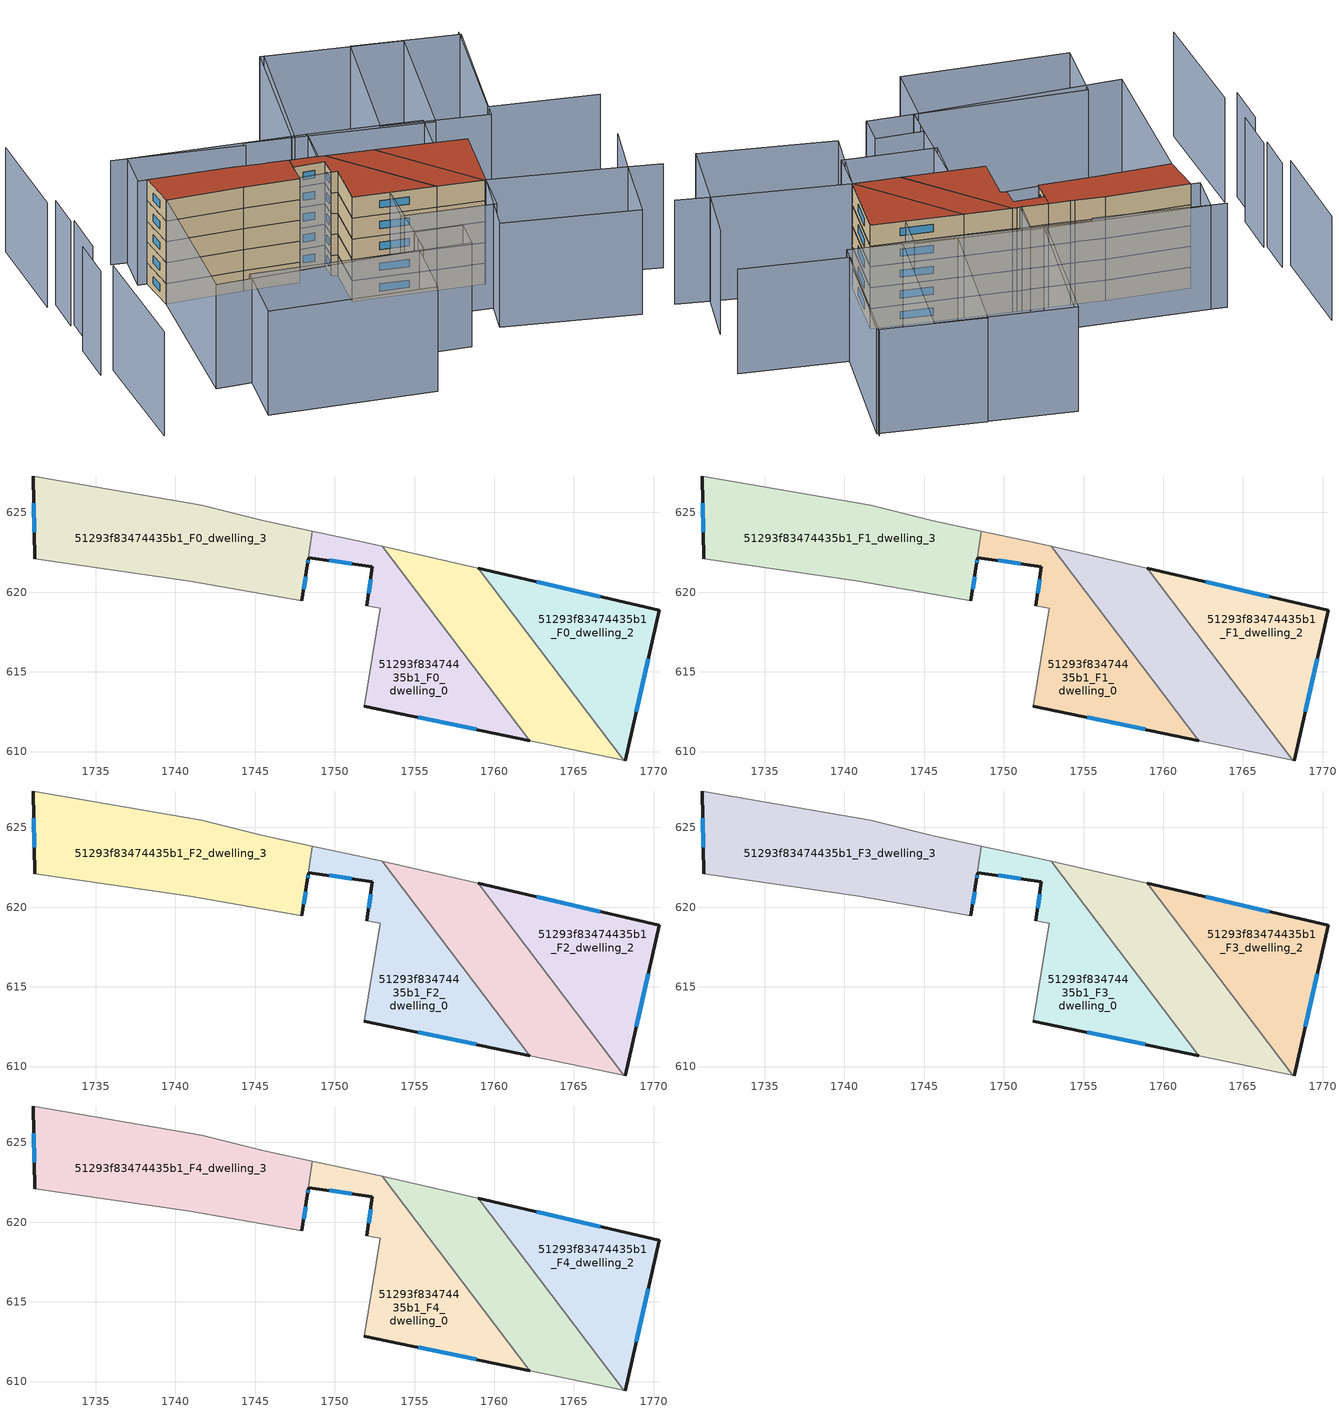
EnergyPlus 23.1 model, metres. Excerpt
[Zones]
51293f83474435b1_F0_dwelling_0
 floor ground (EU_floor_Construction): 1752.99,622.87 1762.23,610.69 1751.86,612.85 1752.85,618.98 1752.01,619.15 1752.36,621.6 1748.36,622.17 1748.28,621.68 1748.59,623.83 1751.84,623.13 1752.55,622.97 z0
 wall outside (EU_wall_Construction): 1752.36,621.6 1752.01,619.15 / 1748.28,621.68 1748.36,622.17 1752.35,621.6 / 1751.86,612.85 1762.23,610.69 z0:3
 wall adiabatic (EU_wall_Construction): 1752.01,619.15 1752.85,618.98 1751.86,612.85 / 1752.99,622.87 1752.55,622.97 1751.84,623.13 1748.59,623.83 z0:3
 wall to 51293f83474435b1_F0_dwelling_1 (EU_wall_Construction): 1762.23,610.69 1752.99,622.87 z0:3
 wall to 51293f83474435b1_F0_dwelling_3 (EU_wall_Construction): 1748.59,623.83 1748.28,621.68 z0:3
 window (EU_Window_Construction): 1752.25,620.81 1752.12,619.95 / 1749.65,621.99 1751.06,621.79 / 1748.31,621.84 1748.33,622.01 / 1755.22,612.15 1758.87,611.39 z0.97:2.03
51293f83474435b1_F0_dwelling_1
 floor ground (EU_floor_Construction): 1758.99,621.49 1768.12,609.46 1762.23,610.69 1752.99,622.87 z0
 wall adiabatic (EU_wall_Construction): 1758.99,621.49 1752.99,622.87 / 1762.23,610.69 1768.12,609.46 z0:3
 wall to 51293f83474435b1_F0_dwelling_2 (EU_wall_Construction): 1768.12,609.46 1758.99,621.49 z0:3
51293f83474435b1_F0_dwelling_2
 floor ground (EU_floor_Construction): 1770.34,618.87 1768.23,609.43 1768.12,609.46 1758.99,621.49 z0
 wall outside (EU_wall_Construction): 1768.23,609.43 1770.34,618.87 1758.99,621.49 z0:3
 wall adiabatic (EU_wall_Construction): 1768.12,609.46 1768.23,609.43 z0:3
 window (EU_Window_Construction): 1766.66,619.72 1762.67,620.64 / 1768.91,612.49 1769.65,615.81 z0.97:2.03
51293f83474435b1_F0_dwelling_3
 floor ground (EU_floor_Construction): 1748.59,623.83 1748.28,621.68 1747.92,619.47 1740.92,620.67 1731.16,622.08 1731.06,627.26 1741.66,625.44 1745.41,624.52 1745.99,624.39 z0
 wall outside (EU_wall_Construction): 1731.06,627.26 1731.16,622.08 / 1747.92,619.47 1748.28,621.68 z0:3
 wall adiabatic (EU_wall_Construction): 1731.16,622.08 1740.92,620.67 1747.92,619.47 / 1748.59,623.83 1745.99,624.39 1745.41,624.52 1741.66,625.44 1731.06,627.26 z0:3
 window (EU_Window_Construction): 1731.09,625.58 1731.13,623.76 / 1748.04,620.19 1748.16,620.97 z0.97:2.03
51293f83474435b1_F1_dwelling_0
 floor to 51293f83474435b1_F0_dwelling_0 (EU_floor_Construction): 1752.99,622.87 1762.23,610.69 1751.86,612.85 1752.85,618.98 1752.01,619.15 1752.35,621.6 1748.36,622.17 1748.28,621.68 1748.59,623.83 1751.84,623.13 1752.55,622.97 z3
 wall outside (EU_wall_Construction): 1752.36,621.6 1752.01,619.15 / 1748.28,621.68 1748.36,622.17 1752.35,621.6 / 1751.86,612.85 1762.23,610.69 z3:6
 wall adiabatic (EU_wall_Construction): 1752.01,619.15 1752.85,618.98 1751.86,612.85 / 1752.99,622.87 1752.55,622.97 1751.84,623.13 1748.59,623.83 z3:6
 wall to 51293f83474435b1_F1_dwelling_1 (EU_wall_Construction): 1762.23,610.69 1752.99,622.87 z3:6
 wall to 51293f83474435b1_F1_dwelling_3 (EU_wall_Construction): 1748.59,623.83 1748.28,621.68 z3:6
 window (EU_Window_Construction): 1752.25,620.81 1752.12,619.95 / 1749.65,621.99 1751.06,621.79 / 1748.31,621.84 1748.33,622.01 / 1755.22,612.15 1758.87,611.39 z3.97:5.03
51293f83474435b1_F1_dwelling_1
 floor to 51293f83474435b1_F0_dwelling_1 (EU_floor_Construction): 1758.99,621.49 1768.12,609.46 1762.23,610.69 1752.99,622.87 z3
 wall adiabatic (EU_wall_Construction): 1758.99,621.49 1752.99,622.87 / 1762.23,610.69 1768.12,609.46 z3:6
 wall to 51293f83474435b1_F1_dwelling_2 (EU_wall_Construction): 1768.12,609.46 1758.99,621.49 z3:6
51293f83474435b1_F1_dwelling_2
 floor to 51293f83474435b1_F0_dwelling_2 (EU_floor_Construction): 1770.34,618.87 1768.23,609.43 1768.12,609.46 1758.99,621.49 z3
 wall outside (EU_wall_Construction): 1768.23,609.43 1770.34,618.87 1758.99,621.49 z3:6
 wall adiabatic (EU_wall_Construction): 1768.12,609.46 1768.23,609.43 z3:6
 window (EU_Window_Construction): 1766.66,619.72 1762.67,620.64 / 1768.91,612.49 1769.65,615.81 z3.97:5.03
51293f83474435b1_F1_dwelling_3
 floor to 51293f83474435b1_F0_dwelling_3 (EU_floor_Construction): 1748.59,623.83 1748.28,621.68 1747.92,619.47 1740.92,620.67 1731.16,622.08 1731.06,627.26 1741.66,625.44 1745.41,624.52 1745.99,624.39 z3
 wall outside (EU_wall_Construction): 1731.06,627.26 1731.16,622.08 / 1747.92,619.47 1748.28,621.68 z3:6
 wall adiabatic (EU_wall_Construction): 1731.16,622.08 1740.92,620.67 1747.92,619.47 / 1748.59,623.83 1745.99,624.39 1745.41,624.52 1741.66,625.44 1731.06,627.26 z3:6
 window (EU_Window_Construction): 1731.09,625.58 1731.13,623.76 / 1748.04,620.19 1748.16,620.97 z3.97:5.03
51293f83474435b1_F2_dwelling_0
 floor to 51293f83474435b1_F1_dwelling_0 (EU_floor_Construction): 1752.99,622.87 1762.23,610.69 1751.86,612.85 1752.85,618.98 1752.01,619.15 1752.35,621.6 1748.36,622.17 1748.28,621.68 1748.59,623.83 1751.84,623.13 1752.55,622.97 z6
 wall outside (EU_wall_Construction): 1752.36,621.6 1752.01,619.15 / 1748.28,621.68 1748.36,622.17 1752.35,621.6 / 1751.86,612.85 1762.23,610.69 z6:9
 wall adiabatic (EU_wall_Construction): 1752.01,619.15 1752.85,618.98 1751.86,612.85 / 1752.99,622.87 1752.55,622.97 1751.84,623.13 1748.59,623.83 z6:9
 wall to 51293f83474435b1_F2_dwelling_1 (EU_wall_Construction): 1762.23,610.69 1752.99,622.87 z6:9
 wall to 51293f83474435b1_F2_dwelling_3 (EU_wall_Construction): 1748.59,623.83 1748.28,621.68 z6:9
 window (EU_Window_Construction): 1752.25,620.81 1752.12,619.95 / 1749.65,621.99 1751.06,621.79 / 1748.31,621.84 1748.33,622.01 / 1755.22,612.15 1758.87,611.39 z6.97:8.03
51293f83474435b1_F2_dwelling_1
 floor to 51293f83474435b1_F1_dwelling_1 (EU_floor_Construction): 1758.99,621.49 1768.12,609.46 1762.23,610.69 1752.99,622.87 z6
 wall adiabatic (EU_wall_Construction): 1758.99,621.49 1752.99,622.87 / 1762.23,610.69 1768.12,609.46 z6:9
 wall to 51293f83474435b1_F2_dwelling_2 (EU_wall_Construction): 1768.12,609.46 1758.99,621.49 z6:9
51293f83474435b1_F2_dwelling_2
 floor to 51293f83474435b1_F1_dwelling_2 (EU_floor_Construction): 1770.34,618.87 1768.23,609.43 1768.12,609.46 1758.99,621.49 z6
 wall outside (EU_wall_Construction): 1768.23,609.43 1770.34,618.87 1758.99,621.49 z6:9
 wall adiabatic (EU_wall_Construction): 1768.12,609.46 1768.23,609.43 z6:9
 window (EU_Window_Construction): 1766.66,619.72 1762.67,620.64 / 1768.91,612.49 1769.65,615.81 z6.97:8.03
51293f83474435b1_F2_dwelling_3
 floor to 51293f83474435b1_F1_dwelling_3 (EU_floor_Construction): 1748.59,623.83 1748.28,621.68 1747.92,619.47 1740.92,620.67 1731.16,622.08 1731.06,627.26 1741.66,625.44 1745.41,624.52 1745.99,624.39 z6
 wall outside (EU_wall_Construction): 1731.06,627.26 1731.16,622.08 / 1747.92,619.47 1748.28,621.68 z6:9
 wall adiabatic (EU_wall_Construction): 1731.16,622.08 1740.92,620.67 1747.92,619.47 / 1748.59,623.83 1745.99,624.39 1745.41,624.52 1741.66,625.44 1731.06,627.26 z6:9
 window (EU_Window_Construction): 1731.09,625.58 1731.13,623.76 / 1748.04,620.19 1748.16,620.97 z6.97:8.03
51293f83474435b1_F3_dwelling_0
 floor to 51293f83474435b1_F2_dwelling_0 (EU_floor_Construction): 1752.99,622.87 1762.23,610.69 1751.86,612.85 1752.85,618.98 1752.01,619.15 1752.35,621.6 1748.36,622.17 1748.28,621.68 1748.59,623.83 1751.84,623.13 1752.55,622.97 z9
 wall outside (EU_wall_Construction): 1752.36,621.6 1752.01,619.15 / 1748.28,621.68 1748.36,622.17 1752.35,621.6 / 1751.86,612.85 1762.23,610.69 z9:12
 wall adiabatic (EU_wall_Construction): 1752.01,619.15 1752.85,618.98 1751.86,612.85 / 1752.99,622.87 1752.55,622.97 1751.84,623.13 1748.59,623.83 z9:12
 wall to 51293f83474435b1_F3_dwelling_1 (EU_wall_Construction): 1762.23,610.69 1752.99,622.87 z9:12
 wall to 51293f83474435b1_F3_dwelling_3 (EU_wall_Construction): 1748.59,623.83 1748.28,621.68 z9:12
 window (EU_Window_Construction): 1752.25,620.81 1752.12,619.95 / 1749.65,621.99 1751.06,621.79 / 1748.31,621.84 1748.33,622.01 / 1755.22,612.15 1758.87,611.39 z9.97:11.03
51293f83474435b1_F3_dwelling_1
 floor to 51293f83474435b1_F2_dwelling_1 (EU_floor_Construction): 1758.99,621.49 1768.12,609.46 1762.23,610.69 1752.99,622.87 z9
 wall adiabatic (EU_wall_Construction): 1758.99,621.49 1752.99,622.87 / 1762.23,610.69 1768.12,609.46 z9:12
 wall to 51293f83474435b1_F3_dwelling_2 (EU_wall_Construction): 1768.12,609.46 1758.99,621.49 z9:12
51293f83474435b1_F3_dwelling_2
 floor to 51293f83474435b1_F2_dwelling_2 (EU_floor_Construction): 1770.34,618.87 1768.23,609.43 1768.12,609.46 1758.99,621.49 z9
 wall outside (EU_wall_Construction): 1768.23,609.43 1770.34,618.87 1758.99,621.49 z9:12
 wall adiabatic (EU_wall_Construction): 1768.12,609.46 1768.23,609.43 z9:12
 window (EU_Window_Construction): 1766.66,619.72 1762.67,620.64 / 1768.91,612.49 1769.65,615.81 z9.97:11.03
51293f83474435b1_F3_dwelling_3
 floor to 51293f83474435b1_F2_dwelling_3 (EU_floor_Construction): 1748.59,623.83 1748.28,621.68 1747.92,619.47 1740.92,620.67 1731.16,622.08 1731.06,627.26 1741.66,625.44 1745.41,624.52 1745.99,624.39 z9
 wall outside (EU_wall_Construction): 1731.06,627.26 1731.16,622.08 / 1747.92,619.47 1748.28,621.68 z9:12
 wall adiabatic (EU_wall_Construction): 1731.16,622.08 1740.92,620.67 1747.92,619.47 / 1748.59,623.83 1745.99,624.39 1745.41,624.52 1741.66,625.44 1731.06,627.26 z9:12
 window (EU_Window_Construction): 1731.09,625.58 1731.13,623.76 / 1748.04,620.19 1748.16,620.97 z9.97:11.03
51293f83474435b1_F4_dwelling_0
 floor to 51293f83474435b1_F3_dwelling_0 (EU_floor_Construction): 1752.99,622.87 1762.23,610.69 1751.86,612.85 1752.85,618.98 1752.01,619.15 1752.35,621.6 1748.36,622.17 1748.28,621.68 1748.59,623.83 1751.84,623.13 1752.55,622.97 z12
 wall outside (EU_wall_Construction): 1752.36,621.6 1752.01,619.15 / 1748.28,621.68 1748.36,622.17 1752.35,621.6 / 1751.86,612.85 1762.23,610.69 z12:15
 wall adiabatic (EU_wall_Construction): 1752.01,619.15 1752.85,618.98 1751.86,612.85 / 1752.99,622.87 1752.55,622.97 1751.84,623.13 1748.59,623.83 z12:15
 wall to 51293f83474435b1_F4_dwelling_1 (EU_wall_Construction): 1762.23,610.69 1752.99,622.87 z12:15
 wall to 51293f83474435b1_F4_dwelling_3 (EU_wall_Construction): 1748.59,623.83 1748.28,621.68 z12:15
 window (EU_Window_Construction): 1752.25,620.81 1752.12,619.95 / 1749.65,621.99 1751.06,621.79 / 1748.31,621.84 1748.33,622.01 / 1755.22,612.15 1758.87,611.39 z12.97:14.03
 roof outside (EU_roof_Construction): 1762.23,610.69 1752.99,622.87 1752.55,622.97 1751.84,623.13 1748.59,623.83 1748.28,621.68 1748.36,622.17 1752.35,621.6 1752.01,619.15 1752.85,618.98 1751.86,612.85 z15
51293f83474435b1_F4_dwelling_1
 floor to 51293f83474435b1_F3_dwelling_1 (EU_floor_Construction): 1758.99,621.49 1768.12,609.46 1762.23,610.69 1752.99,622.87 z12
 wall adiabatic (EU_wall_Construction): 1758.99,621.49 1752.99,622.87 / 1762.23,610.69 1768.12,609.46 z12:15
 wall to 51293f83474435b1_F4_dwelling_2 (EU_wall_Construction): 1768.12,609.46 1758.99,621.49 z12:15
 roof outside (EU_roof_Construction): 1768.12,609.46 1758.99,621.49 1752.99,622.87 1762.23,610.69 z15
51293f83474435b1_F4_dwelling_2
 floor to 51293f83474435b1_F3_dwelling_2 (EU_floor_Construction): 1770.34,618.87 1768.23,609.43 1768.12,609.46 1758.99,621.49 z12
 wall outside (EU_wall_Construction): 1768.23,609.43 1770.34,618.87 1758.99,621.49 z12:15
 wall adiabatic (EU_wall_Construction): 1768.12,609.46 1768.23,609.43 z12:15
 window (EU_Window_Construction): 1766.66,619.72 1762.67,620.64 / 1768.91,612.49 1769.65,615.81 z12.97:14.03
 roof outside (EU_roof_Construction): 1768.23,609.43 1770.34,618.87 1758.99,621.49 1768.12,609.46 z15
51293f83474435b1_F4_dwelling_3
 floor to 51293f83474435b1_F3_dwelling_3 (EU_floor_Construction): 1748.59,623.83 1748.28,621.68 1747.92,619.47 1740.92,620.67 1731.16,622.08 1731.06,627.26 1741.66,625.44 1745.41,624.52 1745.99,624.39 z12
 wall outside (EU_wall_Construction): 1731.06,627.26 1731.16,622.08 / 1747.92,619.47 1748.28,621.68 z12:15
 wall adiabatic (EU_wall_Construction): 1731.16,622.08 1740.92,620.67 1747.92,619.47 / 1748.59,623.83 1745.99,624.39 1745.41,624.52 1741.66,625.44 1731.06,627.26 z12:15
 window (EU_Window_Construction): 1731.09,625.58 1731.13,623.76 / 1748.04,620.19 1748.16,620.97 z12.97:14.03
 roof outside (EU_roof_Construction): 1747.92,619.47 1748.28,621.68 1748.59,623.83 1745.99,624.39 1745.41,624.52 1741.66,625.44 1731.06,627.26 1731.16,622.08 1740.92,620.67 z15
shading: 1717.47,616.94 1716.98,610.94 / 1719.07,622.71 1718.59,616.5 / 1718.97,627.78 1718.58,622.74 / 1718.75,641.3 1717.81,627.78 / 1745.28,629.16 1728.96,633.14 / 1789.25,620.99 1775.64,624.38 / 1775.64,624.38 1779.84,641.23 / 1756.03,646.51 1751.48,628.22 / 1751.48,628.22 1745.33,629.75 / 1718.9,611.37 1718.01,595.15 / 1789.3,603.45 1785.16,604.66 / 1731.16,622.08 1757.44,618.39 / 1757.44,618.39 1754.62,598.4 / 1754.62,598.4 1728.35,602.09 / 1728.35,602.09 1731.16,622.08 / 1752.16,623.07 1729.93,627.49 / 1729.93,627.49 1730.96,632.67 / 1730.96,632.67 1753.19,628.25 / 1753.19,628.25 1752.16,623.07 / 1767.26,625.01 1766.1,619.84 / 1766.1,619.84 1751.92,623.04 / 1751.92,623.04 1753.09,628.21 / 1753.09,628.21 1767.26,625.01 / 1779.9,640.71 1775.34,622.64 / 1775.34,622.64 1761.97,626.02 / 1761.97,626.02 1766.52,644.09 / 1766.52,644.09 1779.9,640.71 / 1755.56,646.63 1772.95,642.4 / 1772.95,642.4 1768.5,624.08 / 1768.5,624.08 1751.11,628.31 / 1751.11,628.31 1755.56,646.63 / 1733.02,602.46 1754.02,598.5 / 1754.02,598.5 1752.41,589.97 / 1752.41,589.97 1731.42,593.92 / 1731.42,593.92 1733.02,602.46 / 1755.24,602.39 1761.24,601.34 / 1761.24,601.34 1760.53,597.3 / 1760.53,597.3 1754.53,598.36 / 1754.53,598.36 1755.24,602.39 / 1768.23,609.43 1785.16,604.66 / 1785.16,604.66 1782.44,595.03 / 1782.44,595.03 1765.52,599.8 / 1765.52,599.8 1768.23,609.43 / 1785.16,604.66 1787.29,611.98 / 1755.33,606.45 1756.46,611.89 / 1756.46,611.89 1768.25,609.44 / 1768.25,609.44 1767.12,604 / 1767.12,604 1755.33,606.45 z0:15
[Building]
EU S2 Campaign: North Axis=0; Terrain=City; Solar Distribution=FullExterior
[Site:Location]
Bologna: Latitude=44.5; Longitude=11.25; Time Zone=1; Elevation=37
[SizingPeriod:WeatherFileDays]
AnnualSizingPeriod: Begin Month=1; Begin Day of Month=1; End Month=12; End Day of Month=31; Day of Week for Start Day=Monday; Use Weather File Daylight Saving Period=No; Use Weather File Rain and Snow Indicators=No
[MATERIAL]
EU_InternalMass_Material: Roughness=MediumRough; Thickness=0.1; Conductivity=1; Density=1800; Specific Heat=900; Thermal Absorptance=0.9; Solar Absorptance=0.7; Visible Absorptance=0.7
[MATERIAL:NOMASS] Roughness=MediumRough; Thermal Absorptance=0.9; Solar Absorptance=0.7; Visible Absorptance=0.7
Name | Thermal Resistance
EU_wall_NoMass | 0.779417
EU_roof_NoMass | 0.435466
EU_floor_NoMass | 0.588222
[WINDOWMATERIAL:SIMPLEGLAZINGSYSTEM]
EU_Window_SimpleGlazing: UFactor=5.16242; Solar Heat Gain Coefficient=0.85; Visible Transmittance=0.85
[CONSTRUCTION]
EU_wall_Construction: EU_wall_NoMass
EU_roof_Construction: EU_roof_NoMass
EU_floor_Construction: EU_floor_NoMass
EU_Window_Construction: EU_Window_SimpleGlazing
EU_InternalMass_Construction: EU_InternalMass_Material
[ZONE] Type=1; Multiplier=1; Ceiling Height=autocalculate; Floor Area=autocalculate; Part of Total Floor Area=Yes
Name | Volume
51293f83474435b1_F0_dwelling_0 | 181.143
51293f83474435b1_F1_dwelling_0; 51293f83474435b1_F2_dwelling_0; 51293f83474435b1_F3_dwelling_0; 51293f83474435b1_F4_dwelling_0 | 181.162
51293f83474435b1_F0_dwelling_1 | 179.833
51293f83474435b1_F1_dwelling_1; 51293f83474435b1_F2_dwelling_1; 51293f83474435b1_F3_dwelling_1; 51293f83474435b1_F4_dwelling_1 | 179.834
51293f83474435b1_F0_dwelling_2 | 170.688
51293f83474435b1_F1_dwelling_2; 51293f83474435b1_F2_dwelling_2; 51293f83474435b1_F3_dwelling_2; 51293f83474435b1_F4_dwelling_2 | 170.687
51293f83474435b1_F0_dwelling_3 | 251.421
51293f83474435b1_F1_dwelling_3; 51293f83474435b1_F2_dwelling_3; 51293f83474435b1_F3_dwelling_3; 51293f83474435b1_F4_dwelling_3 | 251.42
[INTERNALMASS] Construction=EU_InternalMass_Construction
Name | Zone or ZoneList | Surface Area
51293f83474435b1_F0_dwelling_0_EU_InternalMass | 51293f83474435b1_F0_dwelling_0 | 60.3864
51293f83474435b1_F0_dwelling_1_EU_InternalMass | 51293f83474435b1_F0_dwelling_1 | 59.9445
51293f83474435b1_F0_dwelling_2_EU_InternalMass | 51293f83474435b1_F0_dwelling_2 | 56.8959
51293f83474435b1_F0_dwelling_3_EU_InternalMass | 51293f83474435b1_F0_dwelling_3 | 83.8069
51293f83474435b1_F1_dwelling_0_EU_InternalMass | 51293f83474435b1_F1_dwelling_0 | 60.3864
51293f83474435b1_F1_dwelling_1_EU_InternalMass | 51293f83474435b1_F1_dwelling_1 | 59.9445
51293f83474435b1_F1_dwelling_2_EU_InternalMass | 51293f83474435b1_F1_dwelling_2 | 56.8959
51293f83474435b1_F1_dwelling_3_EU_InternalMass | 51293f83474435b1_F1_dwelling_3 | 83.8069
51293f83474435b1_F2_dwelling_0_EU_InternalMass | 51293f83474435b1_F2_dwelling_0 | 60.3864
51293f83474435b1_F2_dwelling_1_EU_InternalMass | 51293f83474435b1_F2_dwelling_1 | 59.9445
51293f83474435b1_F2_dwelling_2_EU_InternalMass | 51293f83474435b1_F2_dwelling_2 | 56.8959
51293f83474435b1_F2_dwelling_3_EU_InternalMass | 51293f83474435b1_F2_dwelling_3 | 83.8069
51293f83474435b1_F3_dwelling_0_EU_InternalMass | 51293f83474435b1_F3_dwelling_0 | 60.3864
51293f83474435b1_F3_dwelling_1_EU_InternalMass | 51293f83474435b1_F3_dwelling_1 | 59.9445
51293f83474435b1_F3_dwelling_2_EU_InternalMass | 51293f83474435b1_F3_dwelling_2 | 56.8959
51293f83474435b1_F3_dwelling_3_EU_InternalMass | 51293f83474435b1_F3_dwelling_3 | 83.8069
51293f83474435b1_F4_dwelling_0_EU_InternalMass | 51293f83474435b1_F4_dwelling_0 | 60.3864
51293f83474435b1_F4_dwelling_1_EU_InternalMass | 51293f83474435b1_F4_dwelling_1 | 59.9445
51293f83474435b1_F4_dwelling_2_EU_InternalMass | 51293f83474435b1_F4_dwelling_2 | 56.8959
51293f83474435b1_F4_dwelling_3_EU_InternalMass | 51293f83474435b1_F4_dwelling_3 | 83.8069
[OTHEREQUIPMENT] Fuel Type=Electricity; Design Level Calculation Method=Watts/Area; Power per Zone Floor Area=1; Fraction Latent=0; Fraction Radiant=0; Fraction Lost=0; Carbon Dioxide Generation Rate=0; EndUse Subcategory=EU_Step8_InternalGains
Name | Zone or ZoneList or Space or SpaceList | Schedule
EU_Step8_InternalGain_51293f83474435b1_F0_dwelling_0_f000 | 51293f83474435b1_F0_dwelling_0 | EU_Step8_GainSchedule_51293f83474435b1_F0_dwelling_0_f000
EU_Step8_InternalGain_51293f83474435b1_F0_dwelling_1_f000 | 51293f83474435b1_F0_dwelling_1 | EU_Step8_GainSchedule_51293f83474435b1_F0_dwelling_1_f000
EU_Step8_InternalGain_51293f83474435b1_F0_dwelling_2_f000 | 51293f83474435b1_F0_dwelling_2 | EU_Step8_GainSchedule_51293f83474435b1_F0_dwelling_2_f000
EU_Step8_InternalGain_51293f83474435b1_F0_dwelling_3_f000 | 51293f83474435b1_F0_dwelling_3 | EU_Step8_GainSchedule_51293f83474435b1_F0_dwelling_3_f000
EU_Step8_InternalGain_51293f83474435b1_F1_dwelling_0_f000 | 51293f83474435b1_F1_dwelling_0 | EU_Step8_GainSchedule_51293f83474435b1_F1_dwelling_0_f000
EU_Step8_InternalGain_51293f83474435b1_F1_dwelling_1_f000 | 51293f83474435b1_F1_dwelling_1 | EU_Step8_GainSchedule_51293f83474435b1_F1_dwelling_1_f000
EU_Step8_InternalGain_51293f83474435b1_F1_dwelling_2_f000 | 51293f83474435b1_F1_dwelling_2 | EU_Step8_GainSchedule_51293f83474435b1_F1_dwelling_2_f000
EU_Step8_InternalGain_51293f83474435b1_F1_dwelling_3_f000 | 51293f83474435b1_F1_dwelling_3 | EU_Step8_GainSchedule_51293f83474435b1_F1_dwelling_3_f000
EU_Step8_InternalGain_51293f83474435b1_F2_dwelling_0_f000 | 51293f83474435b1_F2_dwelling_0 | EU_Step8_GainSchedule_51293f83474435b1_F2_dwelling_0_f000
EU_Step8_InternalGain_51293f83474435b1_F2_dwelling_1_f000 | 51293f83474435b1_F2_dwelling_1 | EU_Step8_GainSchedule_51293f83474435b1_F2_dwelling_1_f000
EU_Step8_InternalGain_51293f83474435b1_F2_dwelling_2_f000 | 51293f83474435b1_F2_dwelling_2 | EU_Step8_GainSchedule_51293f83474435b1_F2_dwelling_2_f000
EU_Step8_InternalGain_51293f83474435b1_F2_dwelling_3_f000 | 51293f83474435b1_F2_dwelling_3 | EU_Step8_GainSchedule_51293f83474435b1_F2_dwelling_3_f000
EU_Step8_InternalGain_51293f83474435b1_F3_dwelling_0_f000 | 51293f83474435b1_F3_dwelling_0 | EU_Step8_GainSchedule_51293f83474435b1_F3_dwelling_0_f000
EU_Step8_InternalGain_51293f83474435b1_F3_dwelling_1_f000 | 51293f83474435b1_F3_dwelling_1 | EU_Step8_GainSchedule_51293f83474435b1_F3_dwelling_1_f000
EU_Step8_InternalGain_51293f83474435b1_F3_dwelling_2_f000 | 51293f83474435b1_F3_dwelling_2 | EU_Step8_GainSchedule_51293f83474435b1_F3_dwelling_2_f000
EU_Step8_InternalGain_51293f83474435b1_F3_dwelling_3_f000 | 51293f83474435b1_F3_dwelling_3 | EU_Step8_GainSchedule_51293f83474435b1_F3_dwelling_3_f000
EU_Step8_InternalGain_51293f83474435b1_F4_dwelling_0_f000 | 51293f83474435b1_F4_dwelling_0 | EU_Step8_GainSchedule_51293f83474435b1_F4_dwelling_0_f000
EU_Step8_InternalGain_51293f83474435b1_F4_dwelling_1_f000 | 51293f83474435b1_F4_dwelling_1 | EU_Step8_GainSchedule_51293f83474435b1_F4_dwelling_1_f000
EU_Step8_InternalGain_51293f83474435b1_F4_dwelling_2_f000 | 51293f83474435b1_F4_dwelling_2 | EU_Step8_GainSchedule_51293f83474435b1_F4_dwelling_2_f000
EU_Step8_InternalGain_51293f83474435b1_F4_dwelling_3_f000 | 51293f83474435b1_F4_dwelling_3 | EU_Step8_GainSchedule_51293f83474435b1_F4_dwelling_3_f000
[ZONEVENTILATION:DESIGNFLOWRATE] Schedule=EU_AlwaysOn; Design Flow Rate Calculation Method=AirChanges/Hour; Air Changes per Hour=0.712058; Ventilation Type=Natural; Fan Pressure Rise=0; Fan Total Efficiency=1; Constant Term Coefficient=1; Temperature Term Coefficient=0; Velocity Term Coefficient=0; Velocity Squared Term Coefficient=0; Minimum Indoor Temperature=-100; Maximum Indoor Temperature=100; Delta Temperature=-100; Minimum Outdoor Temperature=-100; Maximum Outdoor Temperature=100; Maximum Wind Speed=40
Name | Zone or ZoneList or Space or SpaceList
EU_ConstantAir_51293f83474435b1_F0_dwelling_0 | 51293f83474435b1_F0_dwelling_0
EU_ConstantAir_51293f83474435b1_F0_dwelling_1 | 51293f83474435b1_F0_dwelling_1
EU_ConstantAir_51293f83474435b1_F0_dwelling_2 | 51293f83474435b1_F0_dwelling_2
EU_ConstantAir_51293f83474435b1_F0_dwelling_3 | 51293f83474435b1_F0_dwelling_3
EU_ConstantAir_51293f83474435b1_F1_dwelling_0 | 51293f83474435b1_F1_dwelling_0
EU_ConstantAir_51293f83474435b1_F1_dwelling_1 | 51293f83474435b1_F1_dwelling_1
EU_ConstantAir_51293f83474435b1_F1_dwelling_2 | 51293f83474435b1_F1_dwelling_2
EU_ConstantAir_51293f83474435b1_F1_dwelling_3 | 51293f83474435b1_F1_dwelling_3
EU_ConstantAir_51293f83474435b1_F2_dwelling_0 | 51293f83474435b1_F2_dwelling_0
EU_ConstantAir_51293f83474435b1_F2_dwelling_1 | 51293f83474435b1_F2_dwelling_1
EU_ConstantAir_51293f83474435b1_F2_dwelling_2 | 51293f83474435b1_F2_dwelling_2
EU_ConstantAir_51293f83474435b1_F2_dwelling_3 | 51293f83474435b1_F2_dwelling_3
EU_ConstantAir_51293f83474435b1_F3_dwelling_0 | 51293f83474435b1_F3_dwelling_0
EU_ConstantAir_51293f83474435b1_F3_dwelling_1 | 51293f83474435b1_F3_dwelling_1
EU_ConstantAir_51293f83474435b1_F3_dwelling_2 | 51293f83474435b1_F3_dwelling_2
EU_ConstantAir_51293f83474435b1_F3_dwelling_3 | 51293f83474435b1_F3_dwelling_3
EU_ConstantAir_51293f83474435b1_F4_dwelling_0 | 51293f83474435b1_F4_dwelling_0
EU_ConstantAir_51293f83474435b1_F4_dwelling_1 | 51293f83474435b1_F4_dwelling_1
EU_ConstantAir_51293f83474435b1_F4_dwelling_2 | 51293f83474435b1_F4_dwelling_2
EU_ConstantAir_51293f83474435b1_F4_dwelling_3 | 51293f83474435b1_F4_dwelling_3
[HVACTEMPLATE:THERMOSTAT] Constant Heating Setpoint=20; Constant Cooling Setpoint=50
EU_HeatOnly_51293f83474435b1_F0_dwelling_0; EU_HeatOnly_51293f83474435b1_F0_dwelling_1; EU_HeatOnly_51293f83474435b1_F0_dwelling_2; EU_HeatOnly_51293f83474435b1_F0_dwelling_3; EU_HeatOnly_51293f83474435b1_F1_dwelling_0; EU_HeatOnly_51293f83474435b1_F1_dwelling_1; EU_HeatOnly_51293f83474435b1_F1_dwelling_2; EU_HeatOnly_51293f83474435b1_F1_dwelling_3; EU_HeatOnly_51293f83474435b1_F2_dwelling_0; EU_HeatOnly_51293f83474435b1_F2_dwelling_1; EU_HeatOnly_51293f83474435b1_F2_dwelling_2; EU_HeatOnly_51293f83474435b1_F2_dwelling_3; EU_HeatOnly_51293f83474435b1_F3_dwelling_0; EU_HeatOnly_51293f83474435b1_F3_dwelling_1; EU_HeatOnly_51293f83474435b1_F3_dwelling_2; EU_HeatOnly_51293f83474435b1_F3_dwelling_3; EU_HeatOnly_51293f83474435b1_F4_dwelling_0; EU_HeatOnly_51293f83474435b1_F4_dwelling_1; EU_HeatOnly_51293f83474435b1_F4_dwelling_2; EU_HeatOnly_51293f83474435b1_F4_dwelling_3
[HVACTEMPLATE:ZONE:IDEALLOADSAIRSYSTEM] System Availability Schedule=EU_AlwaysOn; Maximum Heating Supply Air Temperature=50; Minimum Cooling Supply Air Temperature=13; Maximum Heating Supply Air Humidity Ratio=0.0156; Minimum Cooling Supply Air Humidity Ratio=0.0077; Heating Limit=NoLimit; Cooling Limit=NoLimit; Heating Availability Schedule=EU_AlwaysOn; Cooling Availability Schedule=EU_CoolingOff; Dehumidification Control Type=ConstantSensibleHeatRatio; Cooling Sensible Heat Ratio=0.7; Dehumidification Setpoint=60; Humidification Control Type=None; Humidification Setpoint=30; Outdoor Air Method=None; Outdoor Air Flow Rate per Person=0.00944; Outdoor Air Flow Rate per Zone Floor Area=0; Outdoor Air Flow Rate per Zone=0; Demand Controlled Ventilation Type=None; Outdoor Air Economizer Type=NoEconomizer; Heat Recovery Type=None; Sensible Heat Recovery Effectiveness=0.7; Latent Heat Recovery Effectiveness=0.65
Name | Template Thermostat
51293f83474435b1_F0_dwelling_0 | EU_HeatOnly_51293f83474435b1_F0_dwelling_0
51293f83474435b1_F0_dwelling_1 | EU_HeatOnly_51293f83474435b1_F0_dwelling_1
51293f83474435b1_F0_dwelling_2 | EU_HeatOnly_51293f83474435b1_F0_dwelling_2
51293f83474435b1_F0_dwelling_3 | EU_HeatOnly_51293f83474435b1_F0_dwelling_3
51293f83474435b1_F1_dwelling_0 | EU_HeatOnly_51293f83474435b1_F1_dwelling_0
51293f83474435b1_F1_dwelling_1 | EU_HeatOnly_51293f83474435b1_F1_dwelling_1
51293f83474435b1_F1_dwelling_2 | EU_HeatOnly_51293f83474435b1_F1_dwelling_2
51293f83474435b1_F1_dwelling_3 | EU_HeatOnly_51293f83474435b1_F1_dwelling_3
51293f83474435b1_F2_dwelling_0 | EU_HeatOnly_51293f83474435b1_F2_dwelling_0
51293f83474435b1_F2_dwelling_1 | EU_HeatOnly_51293f83474435b1_F2_dwelling_1
51293f83474435b1_F2_dwelling_2 | EU_HeatOnly_51293f83474435b1_F2_dwelling_2
51293f83474435b1_F2_dwelling_3 | EU_HeatOnly_51293f83474435b1_F2_dwelling_3
51293f83474435b1_F3_dwelling_0 | EU_HeatOnly_51293f83474435b1_F3_dwelling_0
51293f83474435b1_F3_dwelling_1 | EU_HeatOnly_51293f83474435b1_F3_dwelling_1
51293f83474435b1_F3_dwelling_2 | EU_HeatOnly_51293f83474435b1_F3_dwelling_2
51293f83474435b1_F3_dwelling_3 | EU_HeatOnly_51293f83474435b1_F3_dwelling_3
51293f83474435b1_F4_dwelling_0 | EU_HeatOnly_51293f83474435b1_F4_dwelling_0
51293f83474435b1_F4_dwelling_1 | EU_HeatOnly_51293f83474435b1_F4_dwelling_1
51293f83474435b1_F4_dwelling_2 | EU_HeatOnly_51293f83474435b1_F4_dwelling_2
51293f83474435b1_F4_dwelling_3 | EU_HeatOnly_51293f83474435b1_F4_dwelling_3
[SIZING:ZONE] Zone Cooling Design Supply Air Temperature Input Method=SupplyAirTemperature; Zone Cooling Design Supply Air Temperature=13; Zone Heating Design Supply Air Temperature Input Method=SupplyAirTemperature; Zone Heating Design Supply Air Temperature=50; Zone Cooling Design Supply Air Humidity Ratio=0.008; Zone Heating Design Supply Air Humidity Ratio=0.008; Cooling Design Air Flow Method=DesignDay; Cooling Design Air Flow Rate=0; Cooling Minimum Air Flow per Zone Floor Area=0.000762; Cooling Minimum Air Flow=0; Cooling Minimum Air Flow Fraction=0.2; Heating Design Air Flow Method=DesignDay; Heating Design Air Flow Rate=0; Heating Maximum Air Flow per Zone Floor Area=0.002032; Heating Maximum Air Flow=0.141576; Heating Maximum Air Flow Fraction=0.3; Account for Dedicated Outdoor Air System=No; Dedicated Outdoor Air System Control Strategy=NeutralSupplyAir; Dedicated Outdoor Air Low Setpoint Temperature for Design=autosize; Dedicated Outdoor Air High Setpoint Temperature for Design=autosize; Zone Load Sizing Method=Sensible Load Only No Latent Load; Zone Latent Cooling Design Supply Air Humidity Ratio Input Method=HumidityRatioDifference; Zone Cooling Design Supply Air Humidity Ratio Difference=0.005; Zone Latent Heating Design Supply Air Humidity Ratio Input Method=HumidityRatioDifference; Zone Humidification Design Supply Air Humidity Ratio Difference=0.005
51293f83474435b1_F0_dwelling_0; 51293f83474435b1_F0_dwelling_1; 51293f83474435b1_F0_dwelling_2; 51293f83474435b1_F0_dwelling_3; 51293f83474435b1_F1_dwelling_0; 51293f83474435b1_F1_dwelling_1; 51293f83474435b1_F1_dwelling_2; 51293f83474435b1_F1_dwelling_3; 51293f83474435b1_F2_dwelling_0; 51293f83474435b1_F2_dwelling_1; 51293f83474435b1_F2_dwelling_2; 51293f83474435b1_F2_dwelling_3; 51293f83474435b1_F3_dwelling_0; 51293f83474435b1_F3_dwelling_1; 51293f83474435b1_F3_dwelling_2; 51293f83474435b1_F3_dwelling_3; 51293f83474435b1_F4_dwelling_0; 51293f83474435b1_F4_dwelling_1; 51293f83474435b1_F4_dwelling_2; 51293f83474435b1_F4_dwelling_3
[SCHEDULE:CONSTANT]
Name | Hourly Value
EU_AlwaysOn | 1
EU_CoolingOff | 0
[SCHEDULE:FILE] Column Number=1; Rows to Skip at Top=0; Number of Hours of Data=8760; Column Separator=Comma; Interpolate to Timestep=No; Minutes per Item=60; Adjust Schedule for Daylight Savings=Yes
Name | File
EU_Step8_GainSchedule_51293f83474435b1_F0_dwelling_0_f000 | ../../schedules/51293f83474435b1/51293f83474435b1_F0_dwelling_0_f000_gain.csv
EU_Step8_GainSchedule_51293f83474435b1_F0_dwelling_1_f000 | ../../schedules/51293f83474435b1/51293f83474435b1_F0_dwelling_1_f000_gain.csv
EU_Step8_GainSchedule_51293f83474435b1_F0_dwelling_2_f000 | ../../schedules/51293f83474435b1/51293f83474435b1_F0_dwelling_2_f000_gain.csv
EU_Step8_GainSchedule_51293f83474435b1_F0_dwelling_3_f000 | ../../schedules/51293f83474435b1/51293f83474435b1_F0_dwelling_3_f000_gain.csv
EU_Step8_GainSchedule_51293f83474435b1_F1_dwelling_0_f000 | ../../schedules/51293f83474435b1/51293f83474435b1_F1_dwelling_0_f000_gain.csv
EU_Step8_GainSchedule_51293f83474435b1_F1_dwelling_1_f000 | ../../schedules/51293f83474435b1/51293f83474435b1_F1_dwelling_1_f000_gain.csv
EU_Step8_GainSchedule_51293f83474435b1_F1_dwelling_2_f000 | ../../schedules/51293f83474435b1/51293f83474435b1_F1_dwelling_2_f000_gain.csv
EU_Step8_GainSchedule_51293f83474435b1_F1_dwelling_3_f000 | ../../schedules/51293f83474435b1/51293f83474435b1_F1_dwelling_3_f000_gain.csv
EU_Step8_GainSchedule_51293f83474435b1_F2_dwelling_0_f000 | ../../schedules/51293f83474435b1/51293f83474435b1_F2_dwelling_0_f000_gain.csv
EU_Step8_GainSchedule_51293f83474435b1_F2_dwelling_1_f000 | ../../schedules/51293f83474435b1/51293f83474435b1_F2_dwelling_1_f000_gain.csv
EU_Step8_GainSchedule_51293f83474435b1_F2_dwelling_2_f000 | ../../schedules/51293f83474435b1/51293f83474435b1_F2_dwelling_2_f000_gain.csv
EU_Step8_GainSchedule_51293f83474435b1_F2_dwelling_3_f000 | ../../schedules/51293f83474435b1/51293f83474435b1_F2_dwelling_3_f000_gain.csv
EU_Step8_GainSchedule_51293f83474435b1_F3_dwelling_0_f000 | ../../schedules/51293f83474435b1/51293f83474435b1_F3_dwelling_0_f000_gain.csv
EU_Step8_GainSchedule_51293f83474435b1_F3_dwelling_1_f000 | ../../schedules/51293f83474435b1/51293f83474435b1_F3_dwelling_1_f000_gain.csv
EU_Step8_GainSchedule_51293f83474435b1_F3_dwelling_2_f000 | ../../schedules/51293f83474435b1/51293f83474435b1_F3_dwelling_2_f000_gain.csv
EU_Step8_GainSchedule_51293f83474435b1_F3_dwelling_3_f000 | ../../schedules/51293f83474435b1/51293f83474435b1_F3_dwelling_3_f000_gain.csv
EU_Step8_GainSchedule_51293f83474435b1_F4_dwelling_0_f000 | ../../schedules/51293f83474435b1/51293f83474435b1_F4_dwelling_0_f000_gain.csv
EU_Step8_GainSchedule_51293f83474435b1_F4_dwelling_1_f000 | ../../schedules/51293f83474435b1/51293f83474435b1_F4_dwelling_1_f000_gain.csv
EU_Step8_GainSchedule_51293f83474435b1_F4_dwelling_2_f000 | ../../schedules/51293f83474435b1/51293f83474435b1_F4_dwelling_2_f000_gain.csv
EU_Step8_GainSchedule_51293f83474435b1_F4_dwelling_3_f000 | ../../schedules/51293f83474435b1/51293f83474435b1_F4_dwelling_3_f000_gain.csv
